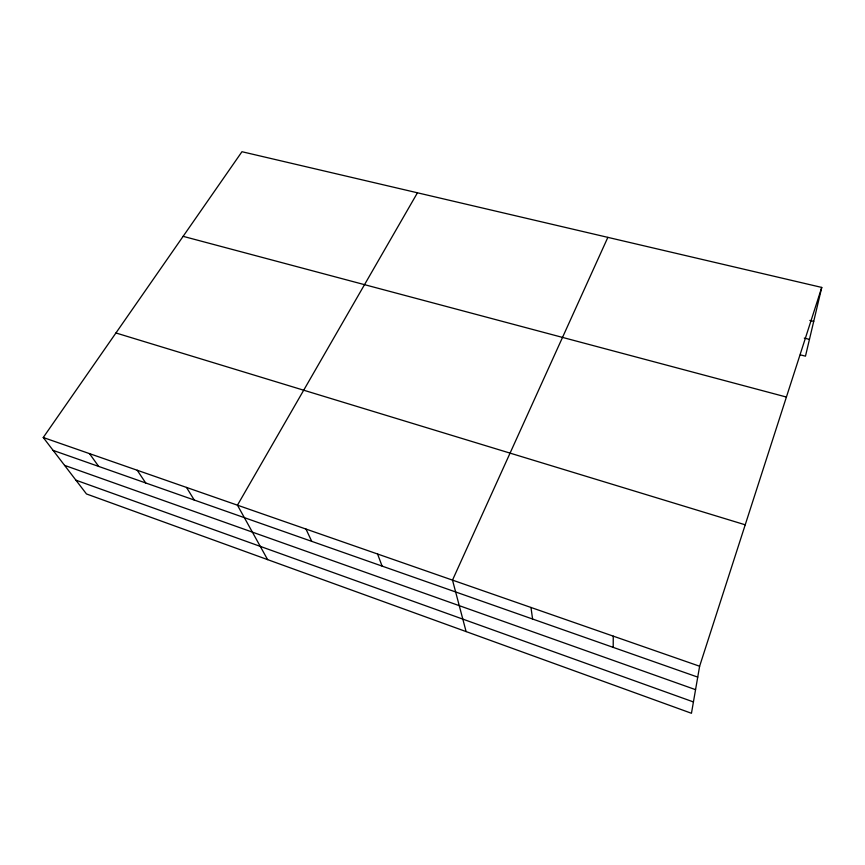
<?xml version="1.0" encoding="UTF-8"?>
<svg xmlns="http://www.w3.org/2000/svg" width="865" height="865" viewBox="0 0 865 865"><rect width="100%" height="100%" fill="white"/><g stroke="black" fill="none" stroke-linecap="round" stroke-linejoin="round"><path stroke-width="1.3" d="M613.199 647.377L613.253 636.132M821.75 287.429L699.623 666.234L691.459 713.279L86.468 493.958L43.25 437.506L241.962 151.721L821.75 287.429L805.477 356.164L800.33 354.855M607.857 237.367L452.503 580.112L466.105 631.58M417.449 192.798L237.453 505.182L267.62 559.633M809.824 320.428L813.716 321.369M804.288 338.096L809.445 339.383M183.131 236.34L786.415 397.046M115.932 332.971L745.219 524.806M43.25 437.506L699.623 666.234M53.111 450.395L697.741 677.111M64.583 465.37L695.557 689.654M75.915 480.172L693.427 701.937M89.484 453.617L98.686 466.419M137.211 470.246L145.698 482.951M186.505 487.428L194.236 500.024M305.961 529.056L311.735 541.349M377.572 554.011L382.081 566.099M530.969 607.457L532.591 619.026"/></g></svg>
